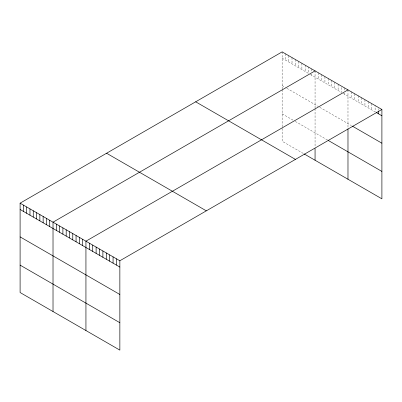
<?xml version="1.0" encoding="UTF-8"?>
<svg xmlns="http://www.w3.org/2000/svg" width="402" height="402" viewBox="0 0 402 402"><rect width="100%" height="100%" fill="white"/><g stroke="black" fill="none" stroke-linecap="round" stroke-linejoin="round"><path stroke-width="0.3" stroke-dasharray="2.01 1.51" d="M282.144 58.189L308.48 73.395L308.48 67.084M310.359 74.481L341.398 92.4L341.398 86.093M343.278 93.49L375.116 111.867L375.116 105.56M282.144 85.596L285.435 87.495M286.847 88.309L318.354 106.505M319.766 107.319L351.373 125.565M282.144 113.831L294.37 120.891M295.309 121.434L327.761 140.167M303.304 153.453L282.144 141.238L282.144 127.816M378.508 108.666L378.508 109.811M371.724 103.6L371.724 109.912M368.332 101.641L368.332 107.952M364.941 99.681L364.941 105.992M361.549 97.726L361.549 104.038M358.157 95.766L358.157 102.078M354.765 93.807L354.765 100.118M351.373 91.852L351.373 98.163M347.981 89.892L347.981 127.64M344.69 87.993L344.69 90.862M344.69 93.153L344.69 94.304M338.107 84.189L338.107 90.5M334.816 82.289L334.816 88.601M331.524 80.39L331.524 86.701M328.233 78.49L328.233 84.802M324.937 76.586L324.937 82.897M321.645 74.687L321.645 80.998M318.354 72.787L318.354 79.099M315.062 70.888L315.062 108.058M315.062 108.635L315.062 147.378M311.771 68.988L311.771 71.852M311.771 74.149L311.771 75.295M305.188 65.184L305.188 71.496M301.897 63.285L301.897 69.596M298.606 61.385L298.606 67.697M295.309 59.481L295.309 65.792M292.018 57.581L292.018 63.893M288.726 55.682L288.726 61.993M285.435 53.783L285.435 60.094M282.144 51.878L282.144 89.053M282.144 89.631L282.144 127.253"/><path stroke-width="0.6" d="M381.9 109.475L119.856 260.762L119.856 350.122L20.1 292.525L20.1 203.171L282.144 51.878L381.9 109.475L381.9 198.829L304.249 153.996M315.062 70.888L53.019 222.175L53.019 311.53M347.981 89.892L85.938 241.18L85.938 330.539M376.086 112.429L381.9 115.786M352.343 126.127L381.9 143.192M328.233 140.439L381.9 171.428M195.668 101.806L295.425 159.398M106.575 153.242L206.332 210.839M20.1 203.171L119.856 260.762M20.1 209.482L119.856 267.074M20.1 236.884L119.856 294.48M20.1 265.119L119.856 322.716M378.508 110.957L378.508 113.826M347.981 128.796L347.981 179.247M315.062 148.499L315.062 160.242M116.464 258.808L116.464 265.119M113.073 256.848L113.073 263.159M109.681 254.888L109.681 261.199M106.289 252.933L106.289 259.24M102.897 250.974L102.897 257.285M99.505 249.014L99.505 255.325M96.113 247.054L96.113 253.366M92.721 245.099L92.721 251.411M89.329 243.14L89.329 249.451M82.646 239.28L82.646 245.592M79.355 237.381L79.355 243.692M76.063 235.482L76.063 241.793M72.772 233.577L72.772 239.888M69.481 231.678L69.481 237.989M66.189 229.778L66.189 236.09M62.898 227.879L62.898 234.19M59.602 225.979L59.602 232.286M56.31 224.075L56.31 230.386M49.727 220.276L49.727 226.587M46.436 218.376L46.436 224.688M43.145 216.472L43.145 222.783M39.853 214.573L39.853 220.884M36.562 212.673L36.562 218.984M33.265 210.774L33.265 217.085M29.974 208.869L29.974 215.181M26.683 206.97L26.683 213.281M23.391 205.07L23.391 211.382"/></g></svg>
